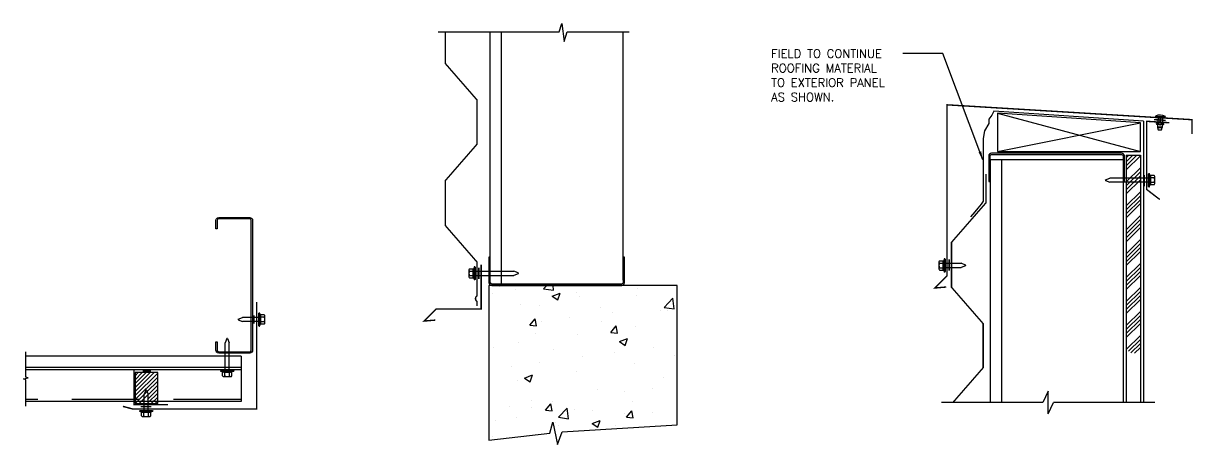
# Model space of a CAD drawing. Header units: inches. Extents: x 0 to 10293, y 0 to 4182.
# Drawn here: x 104 to 155.8, y 4146 to 4164.7 of the extents above; entities that cross this region are included whole.
import ezdxf

# ---------------------------------------------------------------- set-up
doc = ezdxf.new("R2010")
doc.units = ezdxf.units.IN
doc.header["$LTSCALE"] = 48
doc.header["$MEASUREMENT"] = 0
doc.linetypes.add('HIDDEN2', pattern=[0.1875, 0.125, -0.0625])
doc.linetypes.add('SMHID', pattern=[0.09375, 0.0625, -0.03125])
doc.layers.add('FAST', color=1, linetype='Continuous')
doc.layers.add('FASTENER', color=1, linetype='Continuous')
doc.styles.add('LEROY', font='simplex.shx', dxfattribs={"height": 0.375})
doc.dimstyles.get("Standard").update_dxf_attribs({"dimtxt": 0.18, "dimasz": 0.18, "dimexe": 0.18, "dimexo": 0.0625, "dimgap": 0.09, "dimtad": 0, "dimtih": 1, "dimtoh": 1, "dimdec": 4, "dimzin": 0, "dimdsep": 46, "dimtxsty": 'Standard', "dimcen": 0.09, "dimadec": 0, "dimazin": 0, "dimtfac": 1, "dimtdec": 4, "dimtofl": 0, "dimtmove": 0, "dimatfit": 3, "dimfxl": 0, "dimtolj": 1, "dimtzin": 0, "dimarcsym": 0})

# ---------------------------------------------------------------- blocks, each defined once
blk = doc.blocks.new('ABHW-8')
at = {"layer": 'FAST'}
for p, q in [((-0.275, 0.153), (-0.275, -0.153)), ((-0.246, 0.204), (-0.085, 0.204)), ((-0.246, 0.102), (-0.085, 0.102)), ((-0.246, -0.102), (-0.085, -0.102)), ((-0.246, -0.205), (-0.085, -0.205))]:
    blk.add_line(p, q, dxfattribs=at)
at = {"layer": 'FAST', "linetype": 'Continuous'}
for p, q in [((-0.085, -0.205), (-0.085, 0.204)), ((-0.037, 0.295), (-0.037, -0.295)), ((-0.016, 0.295), (-0.037, 0.295)), ((-0.016, 0.295), (-0.016, -0.295)), ((0, 0.276), (-0.016, 0.276)), ((0, 0.276), (0, -0.276)), ((-0.016, -0.295), (-0.037, -0.295)), ((0, -0.276), (-0.016, -0.276))]:
    blk.add_line(p, q, dxfattribs=at)
at = {"layer": 'FAST', "linetype": 'HIDDEN2'}
for p, q in [((0, 0.092), (0.718, 0.092)), ((0.905, 0.015), (0.718, 0.092)), ((0, -0.093), (0.718, -0.093)), ((0.905, -0.015), (0.718, -0.093))]:
    blk.add_line(p, q, dxfattribs=at)
at = {"layer": 'FAST'}
for centre, radius, start, end in [((-0.214, 0.153), 0.0604, 122.1802, 237.8198), ((-0.075, 0), 0.199, 149.1274, 210.8726), ((0.847, 0), 0.931, 161.5122, 198.4878), ((-0.214, -0.153), 0.0604, 122.1802, 237.8198)]:
    blk.add_arc(centre, radius, start, end, dxfattribs=at)
at = {"layer": 'FAST', "linetype": 'HIDDEN2'}
blk.add_arc((0.899, 0), 0.016, 292.5, 67.5, dxfattribs=at)
blk = doc.blocks.new('BTR-2')
at = {"layer": 'FASTENER'}
for p, q in [((-0.221, 0.032), (0.221, 0.032)), ((-0.189, 0), (0.189, 0)), ((-0.102, 0), (-0.102, -0.25)), ((-0.134, -0.25), (-0.032, -0.25)), ((-0.102, -0.33), (-0.102, -0.382)), ((-0.102, -0.398), (-0.102, -0.464)), ((-0.102, -0.432), (0.102, -0.432)), ((-0.102, -0.464), (-0.071, -0.572)), ((-0.102, -0.464), (0.102, -0.464)), ((-0.016, -0.071), (0.016, -0.071)), ((-0.016, -0.071), (-0.016, -0.243)), ((-0.016, -0.337), (-0.016, -0.354)), ((-0.016, -0.354), (0.016, -0.354)), ((0.016, -0.071), (0.016, -0.243)), ((0.016, -0.337), (0.016, -0.354)), ((0.134, -0.25), (0.032, -0.25)), ((0.071, -0.572), (0.102, -0.464)), ((0.102, 0), (0.102, -0.25)), ((0.102, -0.33), (0.102, -0.382)), ((0.102, -0.398), (0.102, -0.464)), ((-0.071, -0.572), (0.071, -0.572))]:
    blk.add_line(p, q, dxfattribs=at)
for centre, radius, start, end in [((0, -0.378), 0.466, 61.6234, 118.3766), ((-0.189, 0.032), 0.032, 180, 270), ((0.189, 0.032), 0.032, 270, 0), ((-0.134, -0.29), 0.0401, 90, 270), ((-0.134, -0.29), 0.0081, 90, 270), ((-0.09, -0.346), 0.0781, 71.776, 124.6303), ((-0.09, -0.234), 0.0781, 235.3697, 288.224), ((-0.114, -0.231), 0.101, 258.4635, 287.9648), ((-0.102, -0.39), 0.008, 270, 90), ((-0.064, -0.451), 0.125, 75.026, 98.4535), ((-0.057, -0.229), 0.0438, 259.8594, 341.1575), ((-0.057, -0.351), 0.0438, 18.8425, 100.1406), ((-0.032, -0.234), 0.0162, 270, 360), ((-0.032, -0.346), 0.0162, 0, 90), ((0.032, -0.234), 0.0162, 180, 270), ((0.057, -0.229), 0.0438, 198.8425, 280.1406), ((0.057, -0.351), 0.0438, 79.8594, 161.1575), ((0.032, -0.346), 0.0162, 90, 180), ((0.064, -0.451), 0.125, 81.5465, 104.974), ((0.09, -0.346), 0.0781, 55.3697, 108.224), ((0.09, -0.234), 0.0781, 251.776, 304.6303), ((0.114, -0.231), 0.101, 252.0352, 281.5365), ((0.102, -0.39), 0.008, 90, 270), ((0.134, -0.29), 0.0401, 270, 90), ((0.134, -0.29), 0.0081, 270, 90)]:
    blk.add_arc(centre, radius, start, end, dxfattribs=at)
blk = doc.blocks.new('A$C3BCB6543')
at = {"layer": 'FASTENER'}
blk.add_blockref('BTR-2', (0.221, 0.572), dxfattribs=at)
blk = doc.blocks.new('ABHW-16')
at = {"layer": 'FAST'}
for p, q in [((-0.275, 0.153), (-0.275, -0.153)), ((-0.246, 0.204), (-0.085, 0.204)), ((-0.246, 0.102), (-0.085, 0.102)), ((-0.246, -0.102), (-0.085, -0.102)), ((-0.246, -0.205), (-0.085, -0.205))]:
    blk.add_line(p, q, dxfattribs=at)
at = {"layer": 'FAST', "linetype": 'Continuous'}
for p, q in [((-0.085, -0.205), (-0.085, 0.204)), ((-0.037, 0.295), (-0.037, -0.295)), ((-0.016, 0.295), (-0.037, 0.295)), ((-0.016, 0.295), (-0.016, -0.295)), ((0, 0.276), (-0.016, 0.276)), ((0, 0.276), (0, -0.276)), ((-0.016, -0.295), (-0.037, -0.295)), ((0, -0.276), (-0.016, -0.276))]:
    blk.add_line(p, q, dxfattribs=at)
at = {"layer": 'FAST', "linetype": 'HIDDEN2'}
for p, q in [((0, 0.092), (1.718, 0.092)), ((1.905, 0.015), (1.718, 0.092)), ((0, -0.093), (1.718, -0.093)), ((1.905, -0.015), (1.718, -0.093))]:
    blk.add_line(p, q, dxfattribs=at)
at = {"layer": 'FAST'}
for centre, radius, start, end in [((-0.214, 0.153), 0.0604, 122.1802, 237.8198), ((-0.075, 0), 0.199, 149.1274, 210.8726), ((0.847, 0), 0.931, 161.5122, 198.4878), ((-0.214, -0.153), 0.0604, 122.1802, 237.8198)]:
    blk.add_arc(centre, radius, start, end, dxfattribs=at)
at = {"layer": 'FAST', "linetype": 'HIDDEN2'}
blk.add_arc((1.899, 0), 0.016, 292.5, 67.5, dxfattribs=at)
blk = doc.blocks.new('*X167')
at = {"color": 0}
for p, q in [((17.108, 14.568), (17.108, 14.568)), ((17.404, 14.884), (17.404, 14.884)), ((18.136, 14.726), (18.136, 14.726)), ((19.356, 14.784), (19.498, 14.932)), ((19.356, 14.784), (19.801, 14.715)), ((19.738, 14.452), (20.088, 14.587)), ((19.801, 14.715), (19.776, 14.932)), ((19.986, 14.284), (20.088, 14.586)), ((20.805, 14.613), (20.805, 14.613)), ((23.474, 14.5), (23.474, 14.5)), ((23.495, 14.792), (23.495, 14.792)), ((18.33, 14.065), (18.33, 14.065)), ((19.19, 14.054), (19.19, 14.054)), ((19.738, 14.452), (19.986, 14.284)), ((20.927, 14.44), (20.927, 14.44)), ((24.692, 13.957), (25.082, 14.362)), ((25.137, 13.888), (25.082, 14.362)), ((20.498, 13.492), (20.498, 13.492)), ((21.859, 13.941), (21.859, 13.941)), ((22.392, 13.741), (22.392, 13.741)), ((24.528, 13.829), (24.528, 13.829)), ((24.692, 13.957), (25.137, 13.888)), ((24.85, 13.819), (24.85, 13.819)), ((18.743, 13.161), (18.984, 13.449)), ((18.743, 13.161), (19.042, 13.135)), ((19.042, 13.135), (18.984, 13.449)), ((19.247, 13.327), (19.247, 13.327)), ((21.934, 13.319), (21.934, 13.319)), ((22.329, 12.848), (22.57, 13.135)), ((22.628, 12.821), (22.57, 13.135)), ((23.434, 13.128), (23.434, 13.128)), ((19.018, 12.818), (19.018, 12.818)), ((20.867, 12.776), (20.867, 12.776)), ((22.329, 12.848), (22.628, 12.821)), ((22.722, 12.439), (23.072, 12.573)), ((22.722, 12.439), (22.971, 12.271)), ((22.971, 12.271), (23.072, 12.573)), ((17.141, 12.184), (17.141, 12.184)), ((18.27, 12.401), (18.27, 12.401)), ((19.81, 12.071), (19.81, 12.071)), ((22.479, 11.959), (22.479, 11.959)), ((24.234, 12.185), (24.234, 12.185)), ((19.183, 11.52), (19.183, 11.52)), ((21.077, 11.769), (21.077, 11.769)), ((23.373, 11.463), (23.373, 11.463)), ((25.148, 11.846), (25.148, 11.846)), ((17.931, 11.355), (17.931, 11.355)), ((18.521, 10.826), (18.871, 10.961)), ((18.77, 10.659), (18.871, 10.961)), ((20.806, 11.111), (20.806, 11.111)), ((18.209, 10.736), (18.209, 10.736)), ((18.521, 10.826), (18.77, 10.659)), ((24.171, 10.378), (24.171, 10.378)), ((24.643, 10.836), (24.643, 10.836)), ((18.811, 9.835), (18.811, 9.835)), ((21.727, 10.336), (21.727, 10.336)), ((22.919, 10.213), (22.919, 10.213)), ((17.868, 9.548), (17.868, 9.548)), ((18.837, 9.516), (18.837, 9.516)), ((19.437, 9.4), (19.678, 9.688)), ((19.437, 9.4), (19.735, 9.374)), ((19.735, 9.374), (19.678, 9.688)), ((19.761, 9.797), (19.761, 9.797)), ((20.019, 9.086), (20.408, 9.492)), ((20.464, 9.017), (20.408, 9.492)), ((20.745, 9.447), (20.745, 9.447)), ((21.506, 9.404), (21.506, 9.404)), ((23.023, 9.087), (23.264, 9.374)), ((23.322, 9.06), (23.264, 9.374)), ((23.312, 9.799), (23.312, 9.799)), ((17.222, 8.958), (17.222, 8.958)), ((18.148, 9.072), (18.148, 9.072)), ((19.891, 8.845), (19.891, 8.845)), ((20.019, 9.086), (20.464, 9.017)), ((21.506, 8.813), (21.856, 8.948)), ((21.506, 8.813), (21.754, 8.646)), ((21.754, 8.646), (21.856, 8.948)), ((22.925, 9.238), (22.925, 9.238)), ((23.023, 9.087), (23.322, 9.06)), ((24.175, 9.291), (24.175, 9.291)), ((20.009, 8.737), (20.009, 8.737)), ((22.56, 8.732), (22.56, 8.732)), ((17.093, 8.237), (17.093, 8.237))]:
    blk.add_line(p, q, dxfattribs=at)
blk = doc.blocks.new('ABHW-12')
at = {"layer": 'FAST'}
for p, q in [((-0.275, 0.153), (-0.275, -0.153)), ((-0.246, 0.204), (-0.085, 0.204)), ((-0.246, 0.102), (-0.085, 0.102)), ((-0.246, -0.102), (-0.085, -0.102)), ((-0.246, -0.205), (-0.085, -0.205))]:
    blk.add_line(p, q, dxfattribs=at)
at = {"layer": 'FAST', "linetype": 'Continuous'}
for p, q in [((-0.085, -0.205), (-0.085, 0.204)), ((-0.037, 0.295), (-0.037, -0.295)), ((-0.016, 0.295), (-0.037, 0.295)), ((-0.016, 0.295), (-0.016, -0.295)), ((0, 0.276), (-0.016, 0.276)), ((0, 0.276), (0, -0.276)), ((-0.016, -0.295), (-0.037, -0.295)), ((0, -0.276), (-0.016, -0.276))]:
    blk.add_line(p, q, dxfattribs=at)
at = {"layer": 'FAST', "linetype": 'HIDDEN2'}
for p, q in [((0, 0.092), (1.218, 0.092)), ((1.405, 0.015), (1.218, 0.092)), ((0, -0.093), (1.218, -0.093)), ((1.405, -0.015), (1.218, -0.093))]:
    blk.add_line(p, q, dxfattribs=at)
at = {"layer": 'FAST'}
for centre, radius, start, end in [((-0.214, 0.153), 0.0604, 122.1802, 237.8198), ((-0.075, 0), 0.199, 149.1274, 210.8726), ((0.847, 0), 0.931, 161.5122, 198.4878), ((-0.214, -0.153), 0.0604, 122.1802, 237.8198)]:
    blk.add_arc(centre, radius, start, end, dxfattribs=at)
at = {"layer": 'FAST', "linetype": 'HIDDEN2'}
blk.add_arc((1.399, 0), 0.016, 292.5, 67.5, dxfattribs=at)

msp = doc.modelspace()

# ---------------------------------------------------------------- hatches: boundary and pattern name
h = msp.add_hatch()
h.set_pattern_fill('ANSI34', color=256, style=0)
h.set_pattern_definition([(45, (129.135, 4135.0148), (-0.53033, 0.53033), []), (45, (129.31176, 4135.0148), (-0.53033, 0.53033), []), (45, (129.4885, 4135.0148), (-0.53033, 0.53033), []), (45, (129.6653, 4135.0148), (-0.53033, 0.53033), [])])
h.paths.add_polyline_path([(153.4657, 4157.64463), (152.8407, 4157.64463), (152.8407, 4150.22893), (153.02939, 4150.08463), (153.22186, 4150.0686), (153.4657, 4150.0686)])
h.paths.add_polyline_path([(153.4657, 4157.82963), (152.8407, 4157.82963), (152.8407, 4157.64463), (153.4657, 4157.64463)])
h.paths.add_polyline_path([(153.4657, 4158.83674), (152.8407, 4158.83674), (152.8407, 4157.82963), (153.4657, 4157.82963)])
h = msp.add_hatch()
h.set_pattern_fill('ANSI31', color=256, style=0)
h.set_pattern_definition([(45, (90.04678, 4135.97478), (-0.08838835, 0.08838835), [])])
h.paths.add_polyline_path([(109.9803, 4149.2141), (108.9803, 4149.2141), (108.9803, 4148.0266), (109.56345, 4148.0266), (109.56345, 4148.25303), (109.48533, 4148.44149, -0.02877301), (109.48604, 4148.43979), (109.56345, 4148.25303), (109.56345, 4148.0266), (109.9803, 4148.0266)])
h.paths.add_polyline_path([(109.37845, 4147.93285), (109.37845, 4148.0266), (108.9803, 4148.0266), (108.9803, 4147.93285)])
h.paths.add_polyline_path([(109.9803, 4147.93285), (109.9803, 4148.0266), (109.56345, 4148.0266), (109.56345, 4147.93285)])
h.paths.add_polyline_path([(109.56345, 4147.93285), (109.56345, 4147.8391), (109.9803, 4147.8391), (109.9803, 4147.93285)])
h.paths.add_polyline_path([(108.9803, 4147.93285), (108.9803, 4147.8391), (109.37845, 4147.8391), (109.37845, 4147.93285)])

# ---------------------------------------------------------------- linework, layer by layer
at = {"linetype": 'Continuous'}
for p, q in [((124.69546, 4153.32402), (124.69546, 4164.2978)), ((125.19546, 4153.13235), (125.19546, 4164.2978)), ((130.58226, 4153.30453), (130.58226, 4164.2978))]:
    msp.add_line(p, q, dxfattribs=at)
for p, q in [((146.88846, 4160.61231), (146.75451, 4160.43193)), ((146.97868, 4160.79269), (146.88846, 4160.61231)), ((153.60575, 4160.35062), (146.97868, 4160.79269)), ((147.13963, 4160.70493), (153.4657, 4159.00354)), ((146.75451, 4160.25156), (146.56139, 4159.92462)), ((146.75451, 4160.43193), (146.75451, 4160.25156)), ((147.13963, 4159.00354), (153.4657, 4160.27125)), ((153.60575, 4160.35062), (153.60575, 4147.88724)), ((146.56139, 4159.92462), (146.505, 4159.57514)), ((146.505, 4159.57514), (146.505, 4156.80184)), ((146.81111, 4158.65477), (146.81111, 4147.88724)), ((146.81111, 4158.65477), (152.69791, 4158.65477)), ((147.31111, 4158.65477), (147.31111, 4147.88724)), ((152.69791, 4158.65477), (152.69791, 4147.88724)), ((152.8407, 4158.83674), (152.8407, 4147.88961)), ((152.8407, 4158.83674), (153.4657, 4158.83674)), ((153.4657, 4158.83674), (153.4657, 4147.88961)), ((146.26816, 4156.49746), (146.13282, 4156.32835)), ((146.41477, 4156.66656), (146.26816, 4156.49746)), ((146.505, 4156.80184), (146.41477, 4156.66656)), ((146.13282, 4156.32835), (145.95237, 4156.11415)), ((104.14801, 4149.00141), (104.14801, 4150.13822)), ((113.68037, 4149.93285), (104.14801, 4149.93285)), ((113.68037, 4149.93285), (113.68037, 4147.93285)), ((113.68037, 4149.43285), (104.14801, 4149.43285)), ((113.68037, 4149.3391), (104.14801, 4149.3391)), ((104.03863, 4148.93111), (104.25682, 4148.97329)), ((104.14801, 4148.89596), (104.03863, 4148.93111)), ((104.25682, 4148.97329), (104.14801, 4149.00141)), ((104.14801, 4147.73072), (104.14801, 4148.89596)), ((149.38716, 4148.38724), (149.15271, 4147.88724)), ((149.38716, 4147.38724), (149.38716, 4148.38724)), ((113.68037, 4147.93285), (104.14801, 4147.93285)), ((149.15271, 4147.88724), (144.66857, 4147.88724)), ((149.38716, 4147.38724), (149.62161, 4147.88724)), ((154.10575, 4147.88724), (149.62161, 4147.88724))]:
    msp.add_line(p, q)
at = {"linetype": 'SMHID'}
msp.add_line((113.68037, 4148.0266), (104.14801, 4148.0266), dxfattribs=at)
for points in [[(122.38885, 4164.2978), (127.752, 4164.2978), (127.86524, 4164.68017), (127.96752, 4163.8732), (128.09537, 4164.2978), (130.84452, 4164.2978)], [(108.9803, 4147.8391), (109.9803, 4147.8391), (109.9803, 4149.2141), (108.9803, 4149.2141), (108.9803, 4147.8391)]]:
    msp.add_lwpolyline(points)
for points, const_width in [([(124.11284, 4152.15532), (124.11284, 4152.35999), (124.0876, 4152.37924), (124.06663, 4152.40694), (124.0524, 4152.4354), (124.04341, 4152.46835), (124.04341, 4152.50504), (124.0509, 4152.53575), (124.06663, 4152.56645), (124.08461, 4152.58967), (124.11284, 4152.61153), (124.11284, 4154.10491), (122.71284, 4155.71933), (122.71284, 4157.71933), (124.11284, 4159.32984), (124.11284, 4161.28498), (122.71284, 4162.89549), (122.71284, 4164.2978)], 0.0625), ([(144.8705, 4153.00172), (144.3724, 4152.95815), (144.90273, 4153.48848), (144.90273, 4161.07212), (155.74308, 4160.41406), (155.74308, 4159.78328)], 0.062), ([(154.07044, 4160.41419), (154.58051, 4160.38471)], 0.0625), ([(145.16857, 4147.88724), (146.50585, 4149.4256), (146.50585, 4151.38073), (145.10585, 4152.99125), (145.10585, 4154.9812), (146.62951, 4156.731), (146.62951, 4158.00978)], 0.0625), ([(153.62929, 4157.45877), (153.62929, 4157.9697)], 0.0625), ([(124.29463, 4153.9881), (124.29463, 4152.02333), (122.29463, 4152.02333), (121.7643, 4151.493), (122.2624, 4151.53657)], 0.0625), ([(124.19268, 4153.86214), (124.19268, 4153.36214)], 0.0625), ([(145.00136, 4153.7219), (145.00136, 4154.23283)], 0.0625), ([(114.36421, 4152.34014), (114.36421, 4147.60203), (108.86421, 4147.60203), (108.44162, 4147.71526)], 0.0625), ([(114.2422, 4151.74923), (114.2422, 4151.37423)], 0.0625), ([(108.93676, 4149.3391), (108.93676, 4147.79236), (110.43676, 4147.79236)], 0.0625), ([(109.31283, 4149.2838), (109.68783, 4149.2838)], 0.0625), ([(109.23521, 4147.69689), (109.7041, 4147.69689)], 0.0625)]:
    msp.add_lwpolyline(points, dxfattribs=dict(const_width=const_width))
msp.add_lwpolyline([(147.13963, 4160.70493), (147.13963, 4159.00354), (153.4657, 4159.00354), (153.4657, 4160.27125)], close=True)
msp.add_lwpolyline([(154.32092, 4156.87804, 0.0625, 0.0625, 0), (153.74308, 4157.32201, 0.0625, 0.0625, 0), (153.74308, 4160.34101, 0.0625, 0.0625, 0), (154.74308, 4160.2803, 0.0625, 0.0625, 0)], format="xyseb")
for points in [[(146.81111, 4157.68005), (146.81111, 4158.80505, -0.41421356), (146.87951, 4158.87345), (152.62951, 4158.87345, -0.41421356), (152.69791, 4158.80505), (152.69791, 4157.68005), (152.75451, 4157.68005), (152.75451, 4158.80505, 0.41421356), (152.62951, 4158.93005), (146.87951, 4158.93005, 0.41421356), (146.75451, 4158.80505), (146.75451, 4157.68005)], [(112.61197, 4150.57684), (112.61197, 4150.20184, 0.41421356), (112.68037, 4150.13344), (114.05537, 4150.13344, 0.41421356), (114.12377, 4150.20184), (114.12377, 4155.95184, 0.41421356), (114.05537, 4156.02024), (112.68037, 4156.02024, 0.41421356), (112.61197, 4155.95184), (112.61197, 4155.57684), (112.55537, 4155.57684), (112.55537, 4155.95184, -0.41421356), (112.68037, 4156.07684), (114.05537, 4156.07684, -0.41421356), (114.18037, 4155.95184), (114.18037, 4150.20184, -0.41421356), (114.05537, 4150.07684), (112.68037, 4150.07684, -0.41421356), (112.55537, 4150.20184), (112.55537, 4150.57684)], [(130.58226, 4154.32575), (130.58226, 4153.20075, -0.41421356), (130.51386, 4153.13235), (124.76386, 4153.13235, -0.41421356), (124.69546, 4153.20075), (124.69546, 4154.32575), (124.63886, 4154.32575), (124.63886, 4153.20075, 0.41421356), (124.76386, 4153.07575), (130.51386, 4153.07575, 0.41421356), (130.63886, 4153.20075), (130.63886, 4154.32575)]]:
    msp.add_lwpolyline(points, format="xyb", close=True)
at = {"linetype": 'Continuous'}
msp.add_lwpolyline([(127.67515, 4146.02009), (127.88036, 4146.58393), (132.9685, 4146.90021), (132.9685, 4153.07575), (124.63886, 4153.07575), (124.63886, 4146.21228), (127.33994, 4146.52197), (127.46732, 4147.01884)], close=True, dxfattribs=at)

# ---------------------------------------------------------------- block references
for name, p, rotation in [('A$C3BCB6543', (154.09855, 4159.97104), 357.3857599255467), ('ABHW-16', (153.82624, 4157.7371), 180), ('ABHW-8', (114.45222, 4151.56066), 180), ('ABHW-12', (113.05829, 4149.30954), 90), ('ABHW-8', (109.47091, 4147.53524), 90)]:
    msp.add_blockref(name, p, dxfattribs=dict(rotation=rotation))
for name, p in [('ABHW-16', (124.02719, 4153.60789)), ('ABHW-8', (144.82112, 4153.9597)), ('*X167', (107.69794, 4138.14379))]:
    msp.add_blockref(name, p)

# ---------------------------------------------------------------- texts
at = {"style": 'LEROY'}
for s, p in [('FIELD TO CONTINUE', (137.12547, 4163.15333)), ('ROOFING MATERIAL', (137.12547, 4162.51047)), ('TO EXTERIOR PANEL', (137.12547, 4161.86761)), ('AS SHOWN.', (137.12547, 4161.22475))]:
    msp.add_text(s, height=0.375, dxfattribs=at).set_placement(p)

# ---------------------------------------------------------------- leaders
msp.add_leader([(146.49389, 4158.63271), (144.72665, 4163.33837), (142.95899, 4163.33837)], dimstyle='Standard', override={"dimtxt": 0.375, "dimasz": 0.375, "dimexe": 0.179688, "dimgap": 0.09375, "dimtad": 1, "dimtih": 0, "dimtoh": 0, "dimdec": 5, "dimzin": 3, "dimtxsty": 'LEROY', "dimcen": 0.09375, "dimclrt": 2, "dimaunit": 1, "dimtdec": 5, "dimtzin": 3})

doc.saveas('drawing.dxf')
